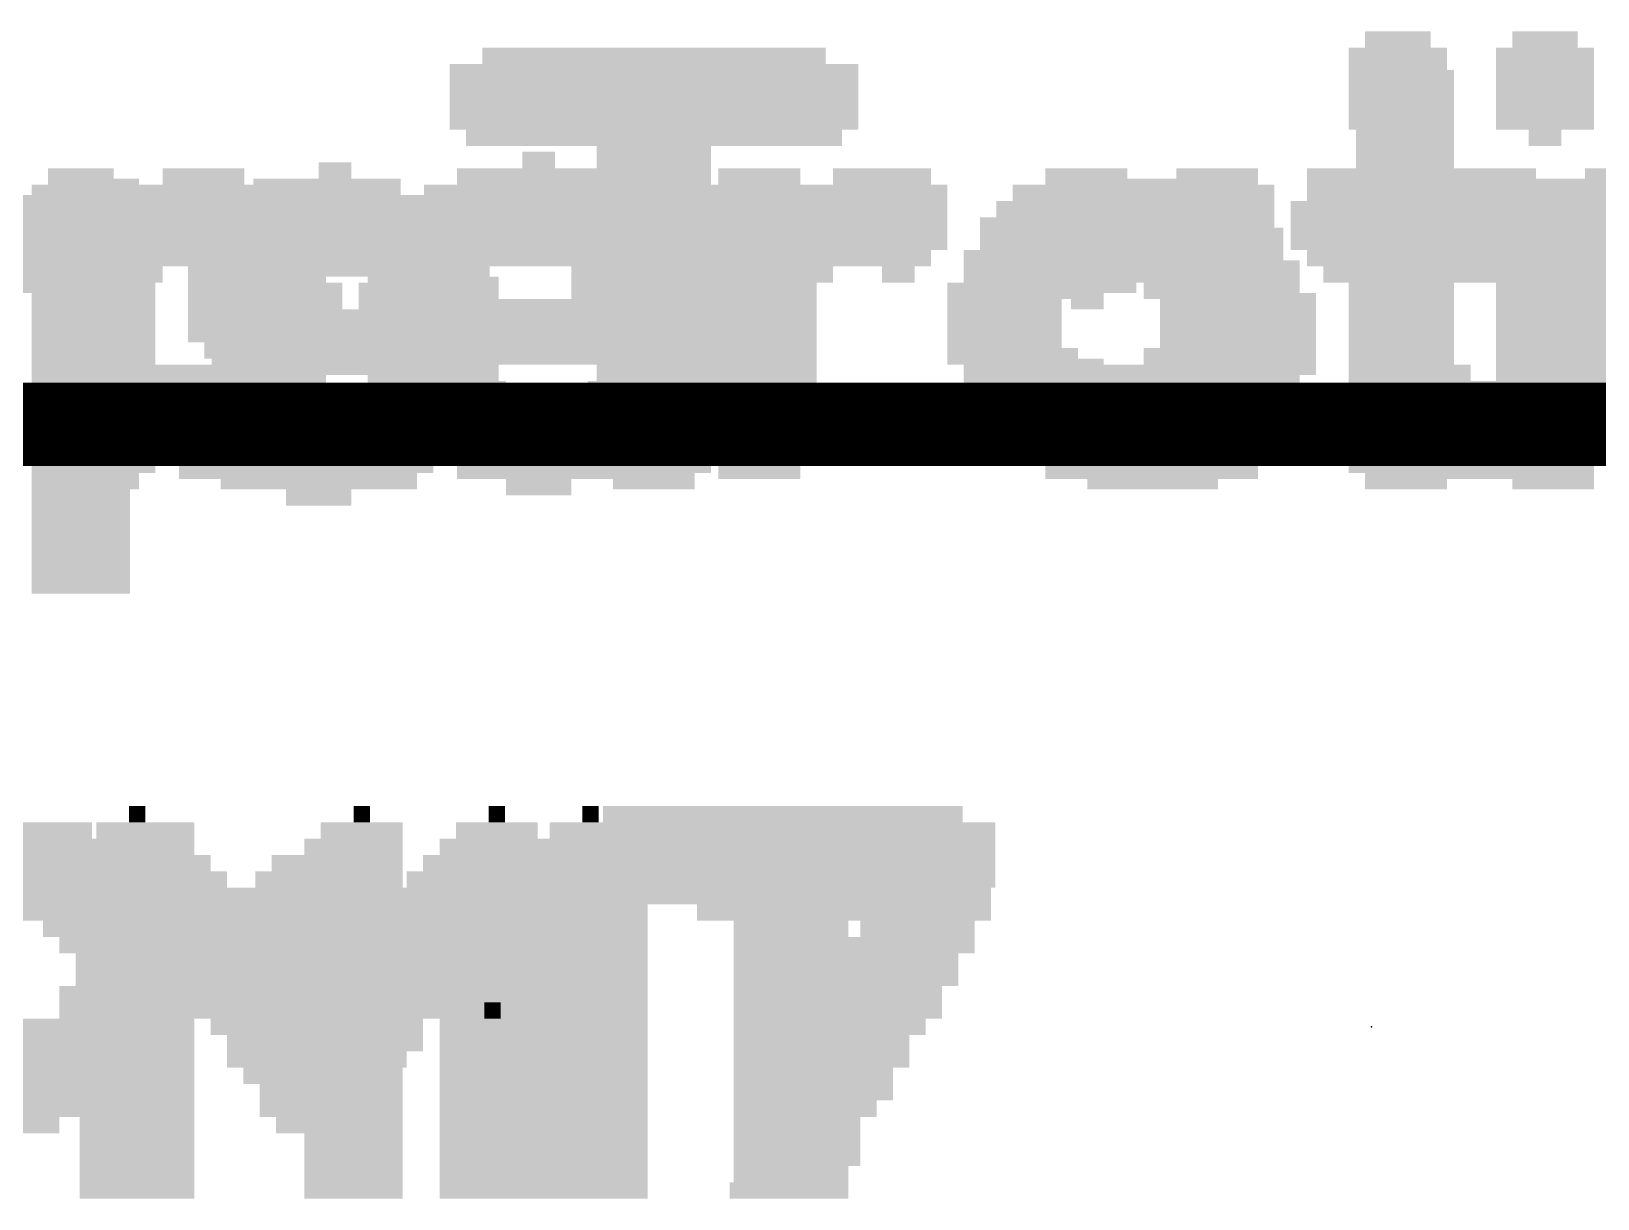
# Model space of a CAD drawing. Extents: x -27.9 to 58.7, y -12 to 40.1.
# Drawn here: x 12.876 to 16.708, y 16.877 to 19.732 of the extents above; entities that cross this region are included whole.
import ezdxf

# ---------------------------------------------------------------- set-up
doc = ezdxf.new("R2010")
doc.units = 0
for name, color, linetype in [('16', 132, 'CONTINUOUS'), ('21', 41, 'CONTINUOUS'), ('22', 40, 'CONTINUOUS'), ('24', 53, 'CONTINUOUS')]:
    doc.layers.add(name, color=color, linetype=linetype)

# ---------------------------------------------------------------- blocks, each defined once
blk = doc.blocks.new('RECT')
blk.add_solid([(-0.5, -0.5), (0.5, -0.5), (-0.5, 0.5), (0.5, 0.5)])

msp = doc.modelspace()

# ---------------------------------------------------------------- linework, layer by layer
at = {"layer": '16', "const_width": 0.2032}
msp.add_lwpolyline([(22.479, 18.7706), (10.2362, 18.7706)], dxfattribs=at)
at = {"layer": '24'}
msp.add_point((16.1544, 17.2974), dxfattribs=at)

# ---------------------------------------------------------------- block references
at = {"layer": '21', "yscale": 0.04}
for p, xscale in [((16.2368, 19.657), 0.08), ((16.2368, 19.617), 0.24), ((16.2368, 19.577), 0.24), ((16.2368, 19.537), 0.24), ((16.2368, 19.497), 0.24), ((16.2368, 19.457), 0.24), ((14.1168, 19.417), 0.08), ((16.2368, 19.417), 0.24), ((12.9968, 19.377), 0.16), ((13.2968, 19.377), 0.2), ((14.0968, 19.377), 0.36), ((14.6568, 19.377), 0.2), ((14.9568, 19.377), 0.24), ((15.4568, 19.377), 0.2), ((15.7768, 19.377), 0.2), ((16.2768, 19.377), 0.56), ((16.7768, 19.377), 0.2), ((13.1768, 19.337), 0.6), ((14.0968, 19.337), 0.52), ((14.8168, 19.337), 0.6), ((15.5968, 19.337), 0.64), ((16.2968, 19.337), 0.6), ((16.7768, 19.337), 0.28), ((13.1968, 19.297), 0.64), ((14.0968, 19.297), 0.6), ((14.8168, 19.297), 0.6), ((15.5768, 19.297), 0.68), ((16.2768, 19.297), 0.64), ((16.7768, 19.297), 0.28), ((13.2168, 19.257), 0.68), ((14.0768, 19.257), 0.64), ((14.8168, 19.257), 0.6), ((15.5568, 19.257), 0.72), ((16.2768, 19.257), 0.64), ((16.7768, 19.257), 0.28), ((13.2168, 19.217), 0.68), ((14.0768, 19.217), 0.72), ((14.8168, 19.217), 0.6), ((15.5568, 19.217), 0.72), ((16.2768, 19.217), 0.64), ((16.7768, 19.217), 0.28), ((13.2368, 19.177), 0.72), ((14.0768, 19.177), 0.72), ((14.7968, 19.177), 0.56), ((15.5368, 19.177), 0.76), ((16.2768, 19.177), 0.56), ((16.7768, 19.177), 0.28), ((13.0368, 19.137), 0.32), ((13.4368, 19.137), 0.32), ((13.8568, 19.137), 0.28), ((14.3168, 19.137), 0.24), ((14.6768, 19.137), 0.32), ((14.9968, 19.137), 0.08), ((15.5368, 19.137), 0.76), ((16.2768, 19.137), 0.48), ((16.7768, 19.137), 0.28), ((13.0168, 19.097), 0.28), ((13.4968, 19.097), 0.28), ((13.8168, 19.097), 0.28), ((14.3168, 19.097), 0.24), ((14.6568, 19.097), 0.28), ((15.2768, 19.097), 0.32), ((15.7568, 19.097), 0.32), ((16.2368, 19.097), 0.24), ((16.7768, 19.097), 0.28), ((13.0168, 19.057), 0.28), ((13.4968, 19.057), 0.28), ((14.0568, 19.057), 0.76), ((14.6568, 19.057), 0.28), ((15.2568, 19.057), 0.28), ((15.7768, 19.057), 0.28), ((16.2368, 19.057), 0.24), ((16.7768, 19.057), 0.28), ((12.9968, 19.017), 0.24), ((13.4968, 19.017), 0.28), ((14.0568, 19.017), 0.76), ((14.6568, 19.017), 0.28), ((15.2568, 19.017), 0.28), ((15.7768, 19.017), 0.28), ((16.2368, 19.017), 0.24), ((16.7768, 19.017), 0.28), ((13.0168, 18.977), 0.28), ((13.4968, 18.977), 0.28), ((14.0368, 18.977), 0.72), ((14.6568, 18.977), 0.28), ((15.2568, 18.977), 0.28), ((15.7768, 18.977), 0.28), ((16.2368, 18.977), 0.24), ((16.7768, 18.977), 0.28), ((13.0168, 18.937), 0.28), ((13.4568, 18.937), 0.28), ((14.0168, 18.937), 0.68), ((14.6568, 18.937), 0.28), ((15.2768, 18.937), 0.32), ((15.7568, 18.937), 0.32), ((16.2368, 18.937), 0.24), ((16.7968, 18.937), 0.32), ((13.2368, 18.897), 0.72), ((13.8568, 18.897), 0.28), ((14.6568, 18.897), 0.28), ((15.5368, 18.897), 0.76), ((16.2568, 18.897), 0.28), ((17.0568, 18.897), 0.76), ((13.2368, 18.857), 0.72), ((13.8768, 18.857), 0.32), ((14.2968, 18.857), 0.12), ((14.6568, 18.857), 0.28), ((15.5368, 18.857), 0.76), ((16.3168, 18.857), 0.4), ((17.0568, 18.857), 0.76), ((13.2168, 18.817), 0.68), ((14.0568, 18.817), 0.68), ((14.6568, 18.817), 0.28), ((15.5568, 18.817), 0.72), ((16.3368, 18.817), 0.44), ((17.0568, 18.817), 0.76), ((13.1968, 18.777), 0.64), ((14.0768, 18.777), 0.64), ((14.6568, 18.777), 0.28), ((15.5568, 18.777), 0.72), ((16.3368, 18.777), 0.44), ((13.1768, 18.737), 0.6), ((14.0968, 18.737), 0.6), ((14.6568, 18.737), 0.28), ((15.5768, 18.737), 0.68), ((16.3568, 18.737), 0.4), ((13.1568, 18.697), 0.56), ((14.1168, 18.697), 0.56), ((14.6568, 18.697), 0.28), ((15.5968, 18.697), 0.64), ((16.3768, 18.697), 0.36), ((12.9968, 18.657), 0.24), ((13.2968, 18.657), 0.12), ((14.1368, 18.657), 0.44), ((14.6568, 18.657), 0.2), ((15.4768, 18.657), 0.24), ((15.7768, 18.657), 0.2), ((16.3968, 18.657), 0.24), ((12.9968, 18.617), 0.24), ((14.1168, 18.617), 0.16), ((12.9968, 18.577), 0.24), ((12.9968, 18.537), 0.24), ((12.9968, 18.497), 0.24), ((12.9968, 18.457), 0.24), ((12.9968, 18.417), 0.24), ((12.9968, 18.377), 0.24), ((13.684, 17.8174), 0.04), ((14.244, 17.8174), 0.04), ((14.824, 17.8174), 0.56), ((12.724, 17.7774), 0.6), ((13.684, 17.7774), 0.2), ((14.264, 17.7774), 0.24), ((14.844, 17.7774), 0.76), ((12.764, 17.7374), 0.68), ((13.664, 17.7374), 0.24), ((14.244, 17.7374), 0.28), ((14.844, 17.7374), 0.76), ((12.784, 17.6974), 0.72), ((13.624, 17.6974), 0.32), ((14.224, 17.6974), 0.32), ((14.844, 17.6974), 0.76), ((12.804, 17.6574), 0.76), ((13.604, 17.6574), 0.36), ((14.204, 17.6574), 0.36), ((14.844, 17.6574), 0.76), ((12.804, 17.6174), 0.76), ((13.584, 17.6174), 0.4), ((14.184, 17.6174), 0.4), ((14.844, 17.6174), 0.76), ((12.824, 17.5774), 0.8), ((13.564, 17.5774), 0.44), ((14.164, 17.5774), 0.44), ((14.864, 17.5774), 0.72), ((13.064, 17.5374), 0.32), ((13.544, 17.5374), 0.48), ((14.144, 17.5374), 0.48), ((15.044, 17.5374), 0.28), ((13.084, 17.4974), 0.28), ((13.524, 17.4974), 0.52), ((14.124, 17.4974), 0.52), ((15.024, 17.4974), 0.32), ((13.104, 17.4574), 0.24), ((13.524, 17.4574), 0.52), ((14.124, 17.4574), 0.52), ((15.004, 17.4574), 0.28), ((13.104, 17.4174), 0.24), ((13.544, 17.4174), 0.48), ((14.124, 17.4174), 0.52), ((14.984, 17.4174), 0.32), ((13.084, 17.3774), 0.28), ((13.564, 17.3774), 0.44), ((14.144, 17.3774), 0.48), ((14.944, 17.3774), 0.32), ((13.084, 17.3374), 0.28), ((13.424, 17.3374), 0.08), ((13.664, 17.3374), 0.24), ((14.004, 17.3374), 0.04), ((14.244, 17.3374), 0.28), ((14.944, 17.3374), 0.32), ((12.824, 17.2974), 0.8), ((13.664, 17.2974), 0.24), ((14.244, 17.2974), 0.28), ((14.904, 17.2974), 0.32), ((12.804, 17.2574), 0.76), ((13.664, 17.2574), 0.24), ((14.244, 17.2574), 0.28), ((14.864, 17.2574), 0.32), ((12.804, 17.2174), 0.76), ((13.664, 17.2174), 0.24), ((14.244, 17.2174), 0.28), ((14.864, 17.2174), 0.32), ((12.784, 17.1774), 0.72), ((13.664, 17.1774), 0.24), ((14.244, 17.1774), 0.28), ((14.824, 17.1774), 0.32), ((12.764, 17.1374), 0.68), ((13.664, 17.1374), 0.24), ((14.244, 17.1374), 0.28), ((14.824, 17.1374), 0.32), ((12.724, 17.0974), 0.6), ((13.664, 17.0974), 0.24), ((14.244, 17.0974), 0.28), ((14.804, 17.0974), 0.28), ((12.684, 17.0574), 0.52), ((13.664, 17.0574), 0.24), ((14.244, 17.0574), 0.28), ((14.764, 17.0574), 0.28), ((13.664, 17.0174), 0.24), ((14.244, 17.0174), 0.28), ((14.764, 17.0174), 0.28), ((13.664, 16.9774), 0.24), ((14.244, 16.9774), 0.28), ((14.764, 16.9774), 0.28), ((13.664, 16.9374), 0.24), ((14.244, 16.9374), 0.28), ((14.744, 16.9374), 0.24), ((13.664, 16.8974), 0.24), ((14.244, 16.8974), 0.28), ((14.724, 16.8974), 0.28)]:
    msp.add_blockref('RECT', p, dxfattribs=dict(at, xscale=xscale))
at = {"layer": '22', "yscale": 0.04, "rotation": 180}
for p, xscale in [((16.219, 19.7116), 0.16), ((16.579, 19.7116), 0.16), ((14.399, 19.6716), 0.84), ((16.219, 19.6716), 0.24), ((16.579, 19.6716), 0.24), ((16.219, 19.6316), 0.24), ((16.579, 19.6316), 0.24), ((16.219, 19.5916), 0.24), ((16.579, 19.5916), 0.24), ((16.219, 19.5516), 0.24), ((16.579, 19.5516), 0.24), ((16.219, 19.5116), 0.24), ((16.579, 19.5116), 0.24), ((14.399, 19.4716), 0.92), ((16.219, 19.4716), 0.08), ((16.579, 19.4716), 0.08), ((14.399, 19.4316), 0.28), ((13.619, 19.3916), 0.08), ((14.399, 19.3916), 0.28), ((13.039, 19.3516), 0.2), ((13.599, 19.3516), 0.36), ((14.399, 19.3516), 0.28), ((15.619, 19.3516), 0.32), ((16.239, 19.3516), 0.2), ((16.599, 19.3516), 0.2), ((12.739, 19.3116), 0.32), ((13.059, 19.3116), 0.24), ((13.599, 19.3116), 0.52), ((14.399, 19.3116), 0.28), ((15.619, 19.3116), 0.48), ((16.219, 19.3116), 0.24), ((16.579, 19.3116), 0.24), ((12.639, 19.2716), 1.08), ((13.599, 19.2716), 0.6), ((14.399, 19.2716), 0.28), ((15.619, 19.2716), 0.56), ((16.219, 19.2716), 0.24), ((16.579, 19.2716), 0.24), ((12.639, 19.2316), 1.08), ((13.619, 19.2316), 0.64), ((14.399, 19.2316), 0.28), ((15.639, 19.2316), 0.6), ((16.219, 19.2316), 0.24), ((16.579, 19.2316), 0.24), ((12.619, 19.1916), 1.12), ((13.619, 19.1916), 0.72), ((14.399, 19.1916), 0.28), ((15.639, 19.1916), 0.6), ((16.219, 19.1916), 0.24), ((16.579, 19.1916), 0.24), ((12.619, 19.1516), 1.12), ((13.619, 19.1516), 0.72), ((14.399, 19.1516), 0.28), ((15.659, 19.1516), 0.64), ((16.219, 19.1516), 0.24), ((16.579, 19.1516), 0.24), ((12.619, 19.1116), 1.12), ((13.379, 19.1116), 0.24), ((13.859, 19.1116), 0.32), ((14.399, 19.1116), 0.28), ((15.479, 19.1116), 0.2), ((15.819, 19.1116), 0.32), ((16.219, 19.1116), 0.24), ((16.579, 19.1116), 0.24), ((13.039, 19.0716), 0.28), ((13.379, 19.0716), 0.24), ((13.879, 19.0716), 0.28), ((14.399, 19.0716), 0.28), ((15.459, 19.0716), 0.08), ((15.859, 19.0716), 0.32), ((16.219, 19.0716), 0.24), ((16.579, 19.0716), 0.24), ((13.039, 19.0316), 0.28), ((13.639, 19.0316), 0.76), ((14.399, 19.0316), 0.28), ((15.879, 19.0316), 0.28), ((16.219, 19.0316), 0.24), ((16.579, 19.0316), 0.24), ((13.039, 18.9916), 0.28), ((13.639, 18.9916), 0.76), ((14.399, 18.9916), 0.28), ((15.879, 18.9916), 0.28), ((16.219, 18.9916), 0.24), ((16.579, 18.9916), 0.24), ((13.039, 18.9516), 0.28), ((13.659, 18.9516), 0.72), ((14.399, 18.9516), 0.28), ((15.879, 18.9516), 0.28), ((16.219, 18.9516), 0.24), ((16.579, 18.9516), 0.24), ((13.039, 18.9116), 0.28), ((13.679, 18.9116), 0.68), ((14.399, 18.9116), 0.28), ((15.459, 18.9116), 0.08), ((15.859, 18.9116), 0.32), ((16.219, 18.9116), 0.24), ((16.579, 18.9116), 0.24), ((13.039, 18.8716), 0.28), ((13.859, 18.8716), 0.32), ((14.399, 18.8716), 0.28), ((15.479, 18.8716), 0.2), ((15.819, 18.8716), 0.32), ((16.219, 18.8716), 0.24), ((16.579, 18.8716), 0.24), ((13.039, 18.8316), 0.28), ((13.399, 18.8316), 0.12), ((13.819, 18.8316), 0.32), ((14.399, 18.8316), 0.28), ((15.659, 18.8316), 0.64), ((16.219, 18.8316), 0.24), ((16.579, 18.8316), 0.24), ((13.039, 18.7916), 0.28), ((13.639, 18.7916), 0.68), ((14.399, 18.7916), 0.28), ((15.639, 18.7916), 0.6), ((16.219, 18.7916), 0.24), ((16.579, 18.7916), 0.24), ((13.039, 18.7516), 0.28), ((13.619, 18.7516), 0.64), ((14.399, 18.7516), 0.28), ((15.639, 18.7516), 0.6), ((16.219, 18.7516), 0.24), ((16.579, 18.7516), 0.24), ((13.039, 18.7116), 0.28), ((13.599, 18.7116), 0.6), ((14.399, 18.7116), 0.28), ((15.619, 18.7116), 0.56), ((16.219, 18.7116), 0.24), ((16.579, 18.7116), 0.24), ((13.039, 18.6716), 0.28), ((13.579, 18.6716), 0.56), ((14.399, 18.6716), 0.28), ((15.599, 18.6716), 0.44), ((16.219, 18.6716), 0.24), ((16.579, 18.6716), 0.24), ((13.039, 18.6316), 0.2), ((13.579, 18.6316), 0.48), ((14.399, 18.6316), 0.2), ((15.619, 18.6316), 0.32), ((16.239, 18.6316), 0.2), ((16.599, 18.6316), 0.2), ((13.579, 18.5916), 0.16), ((13.1344, 17.8174), 0.04), ((14.0144, 17.8174), 0.04), ((14.7144, 17.8174), 0.88), ((13.1544, 17.7774), 0.24), ((14.0144, 17.7774), 0.2), ((13.1344, 17.7374), 0.28), ((14.0144, 17.7374), 0.28), ((13.1544, 17.6974), 0.32), ((13.9944, 17.6974), 0.32), ((14.7144, 17.6974), 1.04), ((13.1744, 17.6574), 0.36), ((13.9744, 17.6574), 0.36), ((13.1944, 17.6174), 0.4), ((13.9544, 17.6174), 0.4), ((14.7144, 17.6174), 0.96), ((13.1944, 17.5774), 0.4), ((13.9544, 17.5774), 0.4), ((14.7344, 17.5774), 0.28), ((13.2144, 17.5374), 0.44), ((13.9344, 17.5374), 0.44), ((14.7344, 17.5374), 0.28), ((13.2344, 17.4974), 0.48), ((13.9144, 17.4974), 0.48), ((14.7344, 17.4974), 0.28), ((13.2544, 17.4574), 0.52), ((13.8944, 17.4574), 0.52), ((14.7344, 17.4574), 0.28), ((13.2544, 17.4174), 0.52), ((13.8944, 17.4174), 0.52), ((14.7344, 17.4174), 0.28), ((13.2744, 17.3774), 0.56), ((13.8744, 17.3774), 0.56), ((14.7344, 17.3774), 0.28), ((13.5744, 17.3374), 1.16), ((14.7344, 17.3374), 0.28), ((13.1344, 17.2974), 0.28), ((13.5744, 17.2974), 0.52), ((14.0144, 17.2974), 0.28), ((14.7344, 17.2974), 0.28), ((13.1344, 17.2574), 0.28), ((13.5944, 17.2574), 0.48), ((14.0144, 17.2574), 0.28), ((14.7344, 17.2574), 0.28), ((13.1344, 17.2174), 0.28), ((13.5744, 17.2174), 0.44), ((14.0144, 17.2174), 0.28), ((14.7344, 17.2174), 0.28), ((13.1344, 17.1774), 0.28), ((13.5744, 17.1774), 0.36), ((14.0144, 17.1774), 0.28), ((14.7344, 17.1774), 0.28), ((13.1344, 17.1374), 0.28), ((13.5744, 17.1374), 0.28), ((14.0144, 17.1374), 0.28), ((14.7344, 17.1374), 0.28), ((13.1344, 17.0974), 0.28), ((13.5744, 17.0974), 0.28), ((14.0144, 17.0974), 0.28), ((14.7344, 17.0974), 0.28), ((13.1344, 17.0574), 0.28), ((13.5744, 17.0574), 0.2), ((14.0144, 17.0574), 0.28), ((14.7344, 17.0574), 0.28), ((13.1344, 17.0174), 0.28), ((14.0144, 17.0174), 0.28), ((14.7344, 17.0174), 0.28), ((13.1344, 16.9774), 0.28), ((14.0144, 16.9774), 0.28), ((14.7344, 16.9774), 0.28), ((13.1344, 16.9374), 0.28), ((14.0144, 16.9374), 0.28), ((14.7344, 16.9374), 0.28), ((13.1344, 16.8974), 0.28), ((14.0144, 16.8974), 0.28), ((14.7344, 16.8974), 0.28)]:
    msp.add_blockref('RECT', p, dxfattribs=dict(at, xscale=xscale))
for p in [(14.399, 19.6316), (14.399, 19.5916), (14.399, 19.5516), (14.399, 19.5116), (14.7344, 17.7774), (14.7344, 17.7374), (14.7344, 17.6574)]:
    msp.add_blockref('RECT', p, dxfattribs=at)

doc.saveas('drawing.dxf')
